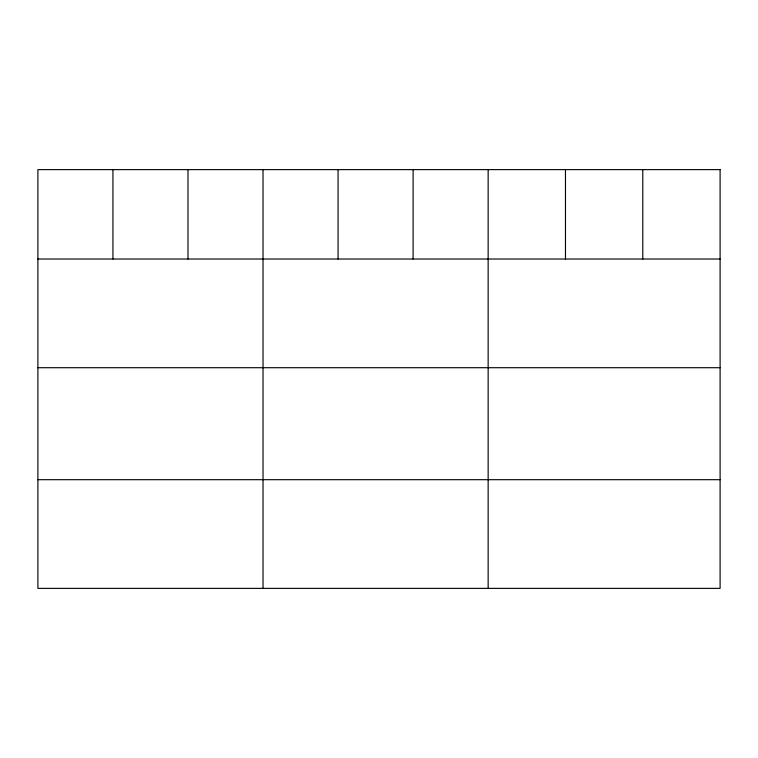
<?xml version="1.0" encoding="UTF-8"?>
<svg xmlns="http://www.w3.org/2000/svg" width="758" height="758" viewBox="0 0 758 758"><rect width="100%" height="100%" fill="white"/><g stroke="black" fill="none" stroke-linecap="round" stroke-linejoin="round"><path stroke-width="1.14" d="M37.9 259.018L720.1 259.018M37.9 367.706L720.1 367.706M37.9 479.691L720.1 479.691M642.784 169.621L642.784 259.018M565.468 169.621L565.468 259.018M488.152 169.621L488.152 588.379M413.11 169.621L413.11 259.018M338.068 169.621L338.068 259.018M263.026 169.621L263.026 588.379M187.984 169.621L187.984 259.018M112.942 169.621L112.942 259.018M720.1 169.621L37.9 169.621L37.9 588.379L720.1 588.379L720.1 169.621"/></g></svg>
